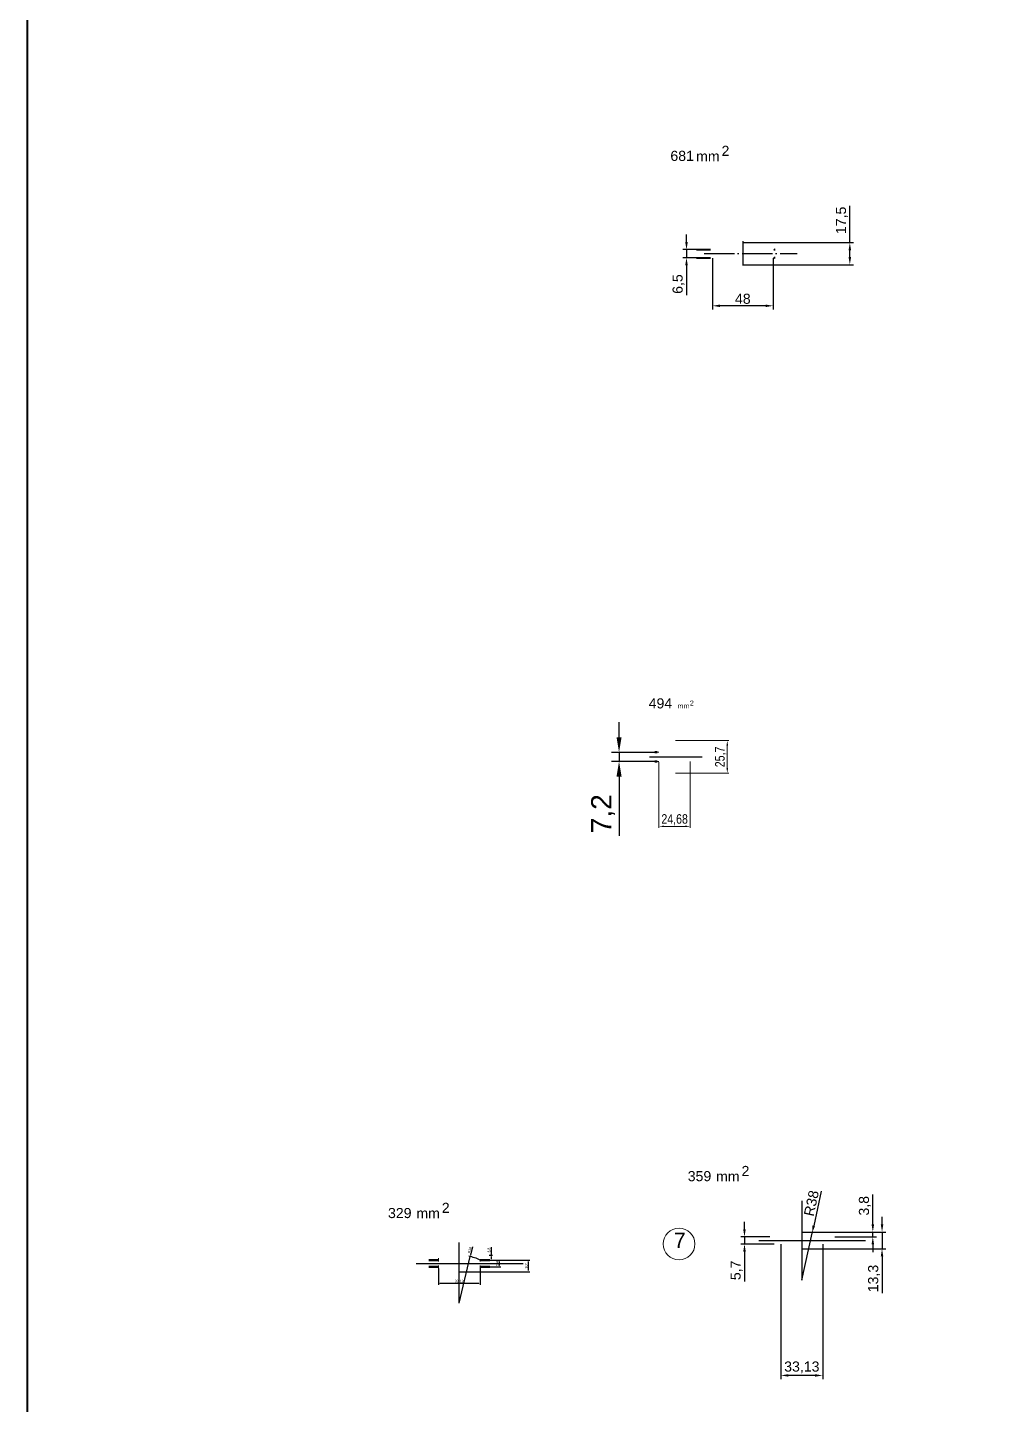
# Model space of a CAD drawing. Header units: millimetres. Extents: x 1526 to 31626, y -4643 to 9189.
# Drawn here: x 4345 to 5100, y 5443 to 6533 of the extents above; entities that cross this region are included whole.
import ezdxf

# ---------------------------------------------------------------- set-up
doc = ezdxf.new("R2010")
doc.units = ezdxf.units.MM
doc.linetypes.add('ACAD_ISO04W100', pattern=[30, 24, -3, 0, -3])
for name, color, linetype, lineweight in [('Quota', 3, 'Continuous', 40), ('контурная', 7, 'Continuous', 50), ('осевые', 1, 'ACAD_ISO04W100', 25), ('размерные', 7, 'Continuous', 25), ('тонкая', 7, 'Continuous', 20), ('тонкий', 7, 'Continuous', 20)]:
    doc.layers.add(name, color=color, linetype=linetype, lineweight=lineweight)
doc.layers.add('осевая', color=4, linetype='Continuous')
doc.styles.add('s1v4', font='arial.ttf', dxfattribs={"height": 4})
doc.styles.add('s2v4', font='arial.ttf', dxfattribs={"height": 8})
doc.styles.add('s3v2.5', font='arial.ttf', dxfattribs={"width": 0.8, "height": 7.5})
doc.styles.get("Standard").update_dxf_attribs({"font": 'arial.ttf'})
doc.dimstyles.new('s1v2', dxfattribs={"dimtxt": 2, "dimasz": 1, "dimexe": 1, "dimexo": 0, "dimgap": 0.5, "dimtad": 1, "dimtxsty": 'Standard', "dimcen": 1, "dimadec": 0, "dimazin": 0, "dimtfac": 1, "dimtix": 1, "dimtmove": 0, "dimatfit": 3, "dimfxl": 1, "dimarcsym": 0})
doc.dimstyles.new('s2v4', dxfattribs={"dimtxt": 8, "dimasz": 6, "dimexe": 3, "dimexo": 0, "dimgap": 1.5, "dimtad": 1, "dimtxsty": 'Standard', "dimcen": 2.5, "dimadec": 0, "dimazin": 0, "dimtfac": 1, "dimtmove": 0, "dimatfit": 3, "dimfxl": 1, "dimarcsym": 0})
doc.dimstyles.new('s2v4$0', dxfattribs={"dimtxt": 8, "dimasz": 6, "dimexe": 3, "dimexo": 0, "dimgap": 1.5, "dimtad": 1, "dimtxsty": 'Standard', "dimcen": 2.5, "dimadec": 0, "dimazin": 0, "dimtfac": 1, "dimtmove": 0, "dimatfit": 3, "dimfxl": 1, "dimarcsym": 0})
doc.dimstyles.new('s3v2.5', dxfattribs={"dimtxt": 7.5, "dimasz": 4, "dimexe": 1.25, "dimexo": 0.625, "dimtad": 1, "dimtxsty": 's3v2.5', "dimcen": 1.5, "dimclrd": 6, "dimclre": 256, "dimclrt": 1, "dimadec": 0, "dimazin": 0, "dimtfac": 1, "dimtmove": 0, "dimatfit": 3, "dimfxl": 1, "dimlwd": -1, "dimlwe": -1, "dimarcsym": 0})
doc.dimstyles.new('s4v4', dxfattribs={"dimtxt": 16, "dimasz": 12, "dimexe": 6, "dimexo": 0, "dimgap": 3, "dimtad": 1, "dimtxsty": 'Standard', "dimcen": 2.5, "dimadec": 0, "dimazin": 0, "dimtfac": 1, "dimtmove": 0, "dimatfit": 3, "dimfxl": 1, "dimarcsym": 0})

# ---------------------------------------------------------------- blocks, each defined once
blk = doc.blocks.new('*D1451')
at = {"layer": 'Defpoints', "color": 0, "transparency": 16777216}
for p in [(4695.4, 5559.7), (4686.8, 5522.7)]:
    blk.add_point(p, dxfattribs=at)
at = {"layer": 'тонкая', "color": 0, "lineweight": -2, "transparency": 16777216}
for p, q in [((4686.8, 5522.7), (4695.4, 5559.7)), ((4697.2, 5567.3), (4695.7, 5560.7))]:
    blk.add_line(p, q, dxfattribs=at)
blk.add_arc((4686.8, 5522.7), 38, 64.1561, 78.4305, dxfattribs=at)
at = {"layer": 'тонкая', "color": 0, "transparency": 16777216}
blk.add_solid([(4695.5, 5560.7), (4695.8, 5560.6), (4695.4, 5559.7)], dxfattribs=at)
at = {"layer": 'тонкая', "color": 0, "transparency": 16777216, "insert": (4695.1, 5564.8), "char_height": 2, "attachment_point": 5, "rotation": 76.9228}
blk.add_mtext('R38', dxfattribs=at)
blk = doc.blocks.new('*D1452')
at = {"layer": 'Defpoints', "color": 0, "transparency": 16777216}
for p in [(4709, 5551.5), (4709.2, 5556.9), (4718.7, 5556.9)]:
    blk.add_point(p, dxfattribs=at)
at = {"layer": 'тонкая', "color": 0, "lineweight": -2, "transparency": 16777216}
for p, q in [((4709, 5551.5), (4719.7, 5551.5)), ((4709.2, 5556.9), (4719.7, 5556.9)), ((4718.7, 5552.5), (4718.7, 5555.9))]:
    blk.add_line(p, q, dxfattribs=at)
at = {"layer": 'тонкая', "color": 0, "transparency": 16777216}
for points in [[(4718.5, 5555.9), (4718.8, 5555.9), (4718.7, 5556.9)], [(4718.5, 5552.5), (4718.8, 5552.5), (4718.7, 5551.5)]]:
    blk.add_solid(points, dxfattribs=at)
at = {"layer": 'тонкая', "color": 0, "transparency": 16777216, "insert": (4717, 5554.2), "char_height": 2, "attachment_point": 5, "rotation": 90}
blk.add_mtext('5,4', dxfattribs=at)
blk = doc.blocks.new('*D1453')
at = {"layer": 'Defpoints', "color": 0, "transparency": 16777216}
for p in [(4703.4, 5556.9), (4741.7, 5556.9), (4686.8, 5547.7)]:
    blk.add_point(p, dxfattribs=at)
at = {"layer": 'тонкая', "color": 0, "lineweight": -2, "transparency": 16777216}
for p, q in [((4703.4, 5556.9), (4742.7, 5556.9)), ((4741.7, 5548.7), (4741.7, 5555.9)), ((4686.8, 5547.7), (4742.7, 5547.7))]:
    blk.add_line(p, q, dxfattribs=at)
at = {"layer": 'тонкая', "color": 0, "transparency": 16777216}
for points in [[(4741.6, 5555.9), (4741.9, 5555.9), (4741.7, 5556.9)], [(4741.6, 5548.7), (4741.9, 5548.7), (4741.7, 5547.7)]]:
    blk.add_solid(points, dxfattribs=at)
at = {"layer": 'тонкая', "color": 0, "transparency": 16777216, "insert": (4740, 5552.3), "char_height": 2, "attachment_point": 5, "rotation": 90}
blk.add_mtext('9,2', dxfattribs=at)
blk = doc.blocks.new('*D1454')
at = {"layer": 'Defpoints', "color": 0, "transparency": 16777216}
for p in [(4710.6, 5560.7), (4712.2, 5560.7), (4711, 5556.9)]:
    blk.add_point(p, dxfattribs=at)
at = {"layer": 'тонкая', "color": 0, "lineweight": -2, "transparency": 16777216}
for p, q in [((4710.6, 5560.7), (4713.2, 5560.7)), ((4712.2, 5560.7), (4712.2, 5567.1)), ((4712.2, 5557.9), (4712.2, 5559.7)), ((4711, 5556.9), (4713.2, 5556.9))]:
    blk.add_line(p, q, dxfattribs=at)
at = {"layer": 'тонкая', "color": 0, "transparency": 16777216}
for points in [[(4712, 5559.7), (4712.4, 5559.7), (4712.2, 5560.7)], [(4712, 5557.9), (4712.4, 5557.9), (4712.2, 5556.9)]]:
    blk.add_solid(points, dxfattribs=at)
at = {"layer": 'тонкая', "color": 0, "transparency": 16777216, "insert": (4710.5, 5564.8), "char_height": 2, "attachment_point": 5, "rotation": 90}
blk.add_mtext('3,8', dxfattribs=at)
blk = doc.blocks.new('*D1450')
at = {"layer": 'Defpoints', "color": 0, "transparency": 16777216}
for p in [(4670.3, 5550.3), (4703.4, 5551.8), (4670.3, 5538.4)]:
    blk.add_point(p, dxfattribs=at)
at = {"layer": 'тонкая', "color": 0, "lineweight": -2, "transparency": 16777216}
for p, q in [((4670.3, 5550.3), (4670.3, 5537.4)), ((4703.4, 5551.8), (4703.4, 5537.4)), ((4702.4, 5538.4), (4671.3, 5538.4))]:
    blk.add_line(p, q, dxfattribs=at)
at = {"layer": 'тонкая', "color": 0, "transparency": 16777216}
for points in [[(4671.3, 5538.5), (4671.3, 5538.2), (4670.3, 5538.4)], [(4702.4, 5538.5), (4702.4, 5538.2), (4703.4, 5538.4)]]:
    blk.add_solid(points, dxfattribs=at)
at = {"layer": 'тонкая', "color": 0, "transparency": 16777216, "insert": (4686.8, 5540.1), "char_height": 2, "attachment_point": 5}
blk.add_mtext('33,13', dxfattribs=at)
blk = doc.blocks.new('*D1477')
at = {"layer": 'Defpoints', "color": 0, "transparency": 16777216}
for p in [(4958, 5579.1), (4984.2, 5575.3), (5014.2, 5579.1)]:
    blk.add_point(p, dxfattribs=at)
at = {"layer": 'тонкий', "color": 0, "lineweight": -2, "transparency": 16777216}
for p, q in [((5014.2, 5585.1), (5014.2, 5608.7)), ((4958, 5579.1), (5017.2, 5579.1)), ((4984.2, 5575.3), (5017.2, 5575.3)), ((5014.2, 5575.3), (5014.2, 5579.1)), ((5014.2, 5569.3), (5014.2, 5563.3))]:
    blk.add_line(p, q, dxfattribs=at)
at = {"layer": 'тонкий', "color": 0, "transparency": 16777216}
for points in [[(5013.2, 5585.1), (5015.2, 5585.1), (5014.2, 5579.1)], [(5013.2, 5569.3), (5015.2, 5569.3), (5014.2, 5575.3)]]:
    blk.add_solid(points, dxfattribs=at)
at = {"layer": 'тонкий', "color": 0, "transparency": 16777216, "insert": (5007.9, 5599.9), "char_height": 8, "attachment_point": 5, "rotation": 90}
blk.add_mtext('3,8', dxfattribs=at)
blk = doc.blocks.new('*D1478')
at = {"layer": 'Defpoints', "color": 0, "transparency": 16777216}
for p in [(4993.4, 5579.1), (4958, 5565.8), (5021.5, 5565.8)]:
    blk.add_point(p, dxfattribs=at)
at = {"layer": 'тонкий', "color": 0, "lineweight": -2, "transparency": 16777216}
for p, q in [((5021.5, 5585.1), (5021.5, 5591.1)), ((4993.4, 5579.1), (5024.5, 5579.1)), ((5021.5, 5579.1), (5021.5, 5565.8)), ((4958, 5565.8), (5024.5, 5565.8)), ((5021.5, 5559.8), (5021.5, 5530.8))]:
    blk.add_line(p, q, dxfattribs=at)
at = {"layer": 'тонкий', "color": 0, "transparency": 16777216}
for points in [[(5020.5, 5585.1), (5022.5, 5585.1), (5021.5, 5579.1)], [(5020.5, 5559.8), (5022.5, 5559.8), (5021.5, 5565.8)]]:
    blk.add_solid(points, dxfattribs=at)
at = {"layer": 'тонкий', "color": 0, "transparency": 16777216, "insert": (5015.2, 5542.3), "char_height": 8, "attachment_point": 5, "rotation": 90}
blk.add_mtext('13,3', dxfattribs=at)
blk = doc.blocks.new('*D1479')
at = {"layer": 'Defpoints', "color": 0, "transparency": 16777216}
for p in [(4966.1, 5578.2), (4958, 5541.1)]:
    blk.add_point(p, dxfattribs=at)
at = {"layer": 'тонкий', "color": 0, "lineweight": -2, "transparency": 16777216}
for p, q in [((4973.4, 5611.5), (4967.4, 5584.1)), ((4958, 5541.1), (4966.1, 5578.2))]:
    blk.add_line(p, q, dxfattribs=at)
at = {"layer": 'тонкий', "color": 0, "transparency": 16777216}
blk.add_solid([(4966.4, 5584.3), (4968.4, 5583.8), (4966.1, 5578.2)], dxfattribs=at)
at = {"layer": 'тонкий', "color": 0, "transparency": 16777216, "insert": (4965.6, 5601.9), "char_height": 8, "attachment_point": 5, "rotation": 77.6507}
blk.add_mtext('R38', dxfattribs=at)
blk = doc.blocks.new('*D1476')
at = {"layer": 'Defpoints', "color": 0, "transparency": 16777216}
for p in [(4912.6, 5569.6), (4932.6, 5575.3), (4936.1, 5569.6)]:
    blk.add_point(p, dxfattribs=at)
at = {"layer": 'тонкий', "color": 0, "lineweight": -2, "transparency": 16777216}
for p, q in [((4912.6, 5581.3), (4912.6, 5587.3)), ((4932.6, 5575.3), (4909.6, 5575.3)), ((4936.1, 5569.6), (4909.6, 5569.6)), ((4912.6, 5575.3), (4912.6, 5569.6)), ((4912.6, 5563.6), (4912.6, 5540))]:
    blk.add_line(p, q, dxfattribs=at)
at = {"layer": 'тонкий', "color": 0, "transparency": 16777216}
for points in [[(4911.6, 5581.3), (4913.6, 5581.3), (4912.6, 5575.3)], [(4911.6, 5563.6), (4913.6, 5563.6), (4912.6, 5569.6)]]:
    blk.add_solid(points, dxfattribs=at)
at = {"layer": 'тонкий', "color": 0, "transparency": 16777216, "insert": (4906.3, 5548.8), "char_height": 8, "attachment_point": 5, "rotation": 90}
blk.add_mtext('5,7', dxfattribs=at)
blk = doc.blocks.new('*D1480')
at = {"layer": 'Defpoints', "color": 0, "transparency": 16777216}
for p in [(4941.4, 5569.6), (4974.5, 5569.6), (4941.4, 5465.6)]:
    blk.add_point(p, dxfattribs=at)
at = {"layer": 'тонкий', "color": 0, "lineweight": -2, "transparency": 16777216}
for p, q in [((4941.4, 5569.6), (4941.4, 5462.6)), ((4974.5, 5569.6), (4974.5, 5462.6)), ((4968.5, 5465.6), (4947.4, 5465.6))]:
    blk.add_line(p, q, dxfattribs=at)
at = {"layer": 'тонкий', "color": 0, "transparency": 16777216}
for points in [[(4947.4, 5466.6), (4947.4, 5464.6), (4941.4, 5465.6)], [(4968.5, 5466.6), (4968.5, 5464.6), (4974.5, 5465.6)]]:
    blk.add_solid(points, dxfattribs=at)
at = {"layer": 'тонкий', "color": 0, "transparency": 16777216, "insert": (4958, 5471.9), "char_height": 8, "attachment_point": 5}
blk.add_mtext('33,13', dxfattribs=at)
blk = doc.blocks.new('*D1482')
at = {"layer": 'Defpoints', "color": 0, "transparency": 16777216}
for p in [(4844.9, 5951.6), (4869.6, 5952.1), (4844.9, 5900.2)]:
    blk.add_point(p, dxfattribs=at)
at = {"layer": 'тонкая', "transparency": 16777216}
for p, q in [((4844.9, 5951), (4844.9, 5899)), ((4869.6, 5951.5), (4869.6, 5899))]:
    blk.add_line(p, q, dxfattribs=at)
at = {"layer": 'тонкая', "color": 6, "transparency": 16777216}
blk.add_line((4865.6, 5900.2), (4848.9, 5900.2), dxfattribs=at)
for points in [[(4848.9, 5900.9), (4848.9, 5899.6), (4844.9, 5900.2)], [(4865.6, 5900.9), (4865.6, 5899.6), (4869.6, 5900.2)]]:
    blk.add_solid(points, dxfattribs=at)
at = {"layer": 'тонкая', "color": 1, "transparency": 16777216, "insert": (4857.3, 5905.4), "char_height": 7.5, "attachment_point": 5, "style": 's3v2.5'}
blk.add_mtext('24,68', dxfattribs=at)
blk = doc.blocks.new('*D1481')
at = {"layer": 'Defpoints', "color": 0, "transparency": 16777216}
for p in [(4857.3, 5968.1), (4899, 5968.1), (4857.3, 5942.4)]:
    blk.add_point(p, dxfattribs=at)
at = {"layer": 'тонкая', "transparency": 16777216}
for p, q in [((4857.9, 5968.1), (4900.2, 5968.1)), ((4857.9, 5942.4), (4900.2, 5942.4))]:
    blk.add_line(p, q, dxfattribs=at)
at = {"layer": 'тонкая', "color": 6, "transparency": 16777216}
blk.add_line((4899, 5946.4), (4899, 5964.1), dxfattribs=at)
for points in [[(4898.3, 5964.1), (4899.6, 5964.1), (4899, 5968.1)], [(4898.3, 5946.4), (4899.6, 5946.4), (4899, 5942.4)]]:
    blk.add_solid(points, dxfattribs=at)
at = {"layer": 'тонкая', "color": 1, "transparency": 16777216, "insert": (4893.8, 5955.2), "char_height": 7.5, "attachment_point": 5, "rotation": 90, "style": 's3v2.5'}
blk.add_mtext('25,7', dxfattribs=at)
blk = doc.blocks.new('*D1483')
at = {"layer": 'Defpoints', "color": 0, "transparency": 16777216}
for p in [(4813.3, 5951.6), (4841.5, 5958.8), (4841.5, 5951.6)]:
    blk.add_point(p, dxfattribs=at)
at = {"layer": 'размерные', "color": 0, "lineweight": -2, "transparency": 16777216}
for p, q in [((4813.3, 5970.8), (4813.3, 5982.8)), ((4841.5, 5958.8), (4807.3, 5958.8)), ((4841.5, 5951.6), (4807.3, 5951.6)), ((4813.3, 5958.8), (4813.3, 5951.6)), ((4813.3, 5939.6), (4813.3, 5892.8))]:
    blk.add_line(p, q, dxfattribs=at)
at = {"layer": 'размерные', "color": 0, "transparency": 16777216}
for points in [[(4811.3, 5970.8), (4815.3, 5970.8), (4813.3, 5958.8)], [(4811.3, 5939.6), (4815.3, 5939.6), (4813.3, 5951.6)]]:
    blk.add_solid(points, dxfattribs=at)
at = {"layer": 'размерные', "color": 0, "transparency": 16777216, "insert": (4800.7, 5910.2), "char_height": 16, "attachment_point": 5, "rotation": 90}
blk.add_mtext('7,2', dxfattribs=at)
blk = doc.blocks.new('*D1484')
at = {"layer": 'Defpoints', "color": 0, "transparency": 16777216}
for p in [(4874.5, 6356.8), (4866.7, 6350.3), (4874.5, 6350.3)]:
    blk.add_point(p, dxfattribs=at)
at = {"layer": 'тонкий', "color": 0, "lineweight": -2, "transparency": 16777216}
for p, q in [((4866.7, 6362.8), (4866.7, 6368.8)), ((4874.5, 6356.8), (4863.7, 6356.8)), ((4866.7, 6356.8), (4866.7, 6350.3)), ((4874.5, 6350.3), (4863.7, 6350.3)), ((4866.7, 6344.3), (4866.7, 6320.6))]:
    blk.add_line(p, q, dxfattribs=at)
at = {"layer": 'тонкий', "color": 0, "transparency": 16777216}
for points in [[(4865.7, 6362.8), (4867.7, 6362.8), (4866.7, 6356.8)], [(4865.7, 6344.3), (4867.7, 6344.3), (4866.7, 6350.3)]]:
    blk.add_solid(points, dxfattribs=at)
at = {"layer": 'тонкий', "color": 0, "transparency": 16777216, "insert": (4860.4, 6329.5), "char_height": 8, "attachment_point": 5, "rotation": 90}
blk.add_mtext('6,5', dxfattribs=at)
blk = doc.blocks.new('*D1485')
at = {"layer": 'Defpoints', "color": 0, "transparency": 16777216}
for p in [(4912, 6362.3), (4996, 6362.3), (4911.3, 6344.8)]:
    blk.add_point(p, dxfattribs=at)
at = {"layer": 'тонкий', "color": 0, "lineweight": -2, "transparency": 16777216}
for p, q in [((4996, 6362.3), (4996, 6391.4)), ((4912, 6362.3), (4999, 6362.3)), ((4996, 6350.8), (4996, 6356.3)), ((4911.3, 6344.8), (4999, 6344.8))]:
    blk.add_line(p, q, dxfattribs=at)
at = {"layer": 'тонкий', "color": 0, "transparency": 16777216}
for points in [[(4995, 6356.3), (4997, 6356.3), (4996, 6362.3)], [(4995, 6350.8), (4997, 6350.8), (4996, 6344.8)]]:
    blk.add_solid(points, dxfattribs=at)
at = {"layer": 'тонкий', "color": 0, "transparency": 16777216, "insert": (4989.7, 6379.9), "char_height": 8, "attachment_point": 5, "rotation": 90}
blk.add_mtext('17,5', dxfattribs=at)
blk = doc.blocks.new('*D1486')
at = {"layer": 'Defpoints', "color": 0, "transparency": 16777216}
for p in [(4887.3, 6349.9), (4935.3, 6349.9), (4887.3, 6312.3)]:
    blk.add_point(p, dxfattribs=at)
at = {"layer": 'тонкий', "color": 0, "lineweight": -2, "transparency": 16777216}
for p, q in [((4887.3, 6349.9), (4887.3, 6309.3)), ((4935.3, 6349.9), (4935.3, 6309.3)), ((4929.3, 6312.3), (4893.3, 6312.3))]:
    blk.add_line(p, q, dxfattribs=at)
at = {"layer": 'тонкий', "color": 0, "transparency": 16777216}
for points in [[(4893.3, 6313.3), (4893.3, 6311.3), (4887.3, 6312.3)], [(4929.3, 6313.3), (4929.3, 6311.3), (4935.3, 6312.3)]]:
    blk.add_solid(points, dxfattribs=at)
at = {"layer": 'тонкий', "color": 0, "transparency": 16777216, "insert": (4911.3, 6317.8), "char_height": 8, "attachment_point": 5}
blk.add_mtext('48', dxfattribs=at)

msp = doc.modelspace()

# ---------------------------------------------------------------- linework, layer by layer
at = {"lineweight": 40}
for p, q in [((4874.54512, 6356.81689), (4885.68157, 6356.81689)), ((4874.54512, 6350.31689), (4885.68157, 6350.31689))]:
    msp.add_line(p, q, dxfattribs=at)
for centre, start, end in [((4936.98537, 6359.81689), 245.79697182, 270), ((4936.98537, 6347.31689), 90, 114.20302818)]:
    msp.add_arc(centre, 3, start, end, dxfattribs=at)
at = {"layer": 'Quota'}
msp.add_lwpolyline([(4977.71994, 8296.67596), (7374.22964, 8296.67596), (7374.22964, 3030.00211), (4345.01887, 3030.00211), (4345.01887, 8296.67596), (4977.71994, 8296.67596)], dxfattribs=at)
at = {"layer": 'контурная'}
for p, q in [((4843.36113, 5958.83519), (4841.54621, 5958.83519)), ((4843.36113, 5951.63519), (4841.54621, 5951.63519)), ((4670.26553, 5556.89105), (4662.70248, 5556.89105)), ((4670.26553, 5551.49503), (4662.70248, 5551.49503)), ((4703.39553, 5556.89105), (4710.95859, 5556.89105)), ((4703.39553, 5551.49503), (4710.95859, 5551.49503))]:
    msp.add_line(p, q, dxfattribs=at)
for centre, start, end in [((4686.83053, 5522.69304), 115.84391638, 115.8488161), ((4686.83053, 5585.69304), 244.1511839, 244.15608362), ((4686.83053, 5522.69304), 64.14325314, 64.15608362), ((4686.83053, 5585.69304), 295.84391638, 295.85674686)]:
    msp.add_arc(centre, 38, start, end, dxfattribs=at)
at = {"layer": 'осевая'}
for p, q in [((4837.37034, 5955.23519), (4879.02841, 5955.23519)), ((4957.96827, 5603.77741), (4957.96827, 5541.07741)), ((4686.83053, 5522.84304), (4686.83053, 5570.70784)), ((4923.93199, 5572.42741), (5008.44615, 5572.42741)), ((4652.79426, 5554.19304), (4737.30841, 5554.19304))]:
    msp.add_line(p, q, dxfattribs=at)
at = {"layer": 'осевые'}
for p, q in [((4911.33347, 6363.46694), (4911.33347, 6344.16689)), ((4880.64439, 6353.56689), (4954.27647, 6353.56689))]:
    msp.add_line(p, q, dxfattribs=at)
at = {"layer": 'тонкая'}
for p, q in [((4843.36113, 5958.83519), (4844.92091, 5958.83519)), ((4843.36113, 5951.63519), (4844.92091, 5951.63519)), ((4670.26553, 5555.72596), (4670.26553, 5558.43316)), ((4670.26553, 5552.66013), (4670.26553, 5549.95293)), ((4703.39553, 5555.72596), (4703.39553, 5556.89247)), ((4703.39553, 5552.66013), (4703.39553, 5551.49362))]:
    msp.add_line(p, q, dxfattribs=at)
msp.add_circle((4860.82724, 5569.66462), 12.53226, dxfattribs=at)

# ---------------------------------------------------------------- texts
for s, height, style, p in [('681', 8, 's1v4', (4853.94071, 6426.98495)), ('mm', 8, 's1v4', (4874.30941, 6426.64344)), ('2', 8, 's1v4', (4894.44934, 6430.93253)), ('494', 8, 's2v4', (4836.7306, 5993.58871)), ('mm', 4, 's1v4', (4859.58925, 5993.54072)), ('2', 4, 's1v4', (4869.35618, 5995.79556)), ('359', 8, 's1v4', (4867.66005, 5619.35608)), ('mm', 8, 's1v4', (4890.11487, 5619.15488)), ('2', 8, 's1v4', (4910.25481, 5623.44397)), ('2', 8, 's1v4', (4672.9773, 5594.24069)), ('329', 8, 's1v4', (4630.38254, 5590.1528)), ('mm', 8, 's1v4', (4652.83736, 5589.9516))]:
    msp.add_text(s, height=height, dxfattribs=dict(at, style=style)).set_placement(p)
at = {"layer": 'тонкий', "style": 's1v4'}
msp.add_text('7', height=12, dxfattribs=at).set_placement((4856.6642, 5566.51419))

# ---------------------------------------------------------------- dimensions: what is measured, and where the dimension line sits
at = {"layer": 'размерные'}
dim = msp.add_linear_dim(base=(4813.28472, 5951.63519), p1=(4841.54621, 5958.83519), p2=(4841.54621, 5951.63519), angle=90, dimstyle='s4v4', dxfattribs=at)
dim.commit()
dim.dimension.update_dxf_attribs({"geometry": '*D1483', "text_midpoint": (4800.66944, 5910.21772)})
at = {"layer": 'тонкая'}
for base, p1, p2, dimstyle, picture, middle in [((4898.95868, 5968.08519), (4857.26091, 5942.38519), (4857.26091, 5968.08519), 's3v2.5', '*D1481', (4893.82651, 5955.23519)), ((4741.72769, 5556.89062), (4686.83316, 5547.69304), (4703.39936, 5556.89062), 's1v2', '*D1453', (4740.02578, 5552.29183)), ((4718.6618, 5556.89105), (4708.97525, 5551.49503), (4709.1539, 5556.89105), 's1v2', '*D1452', (4716.96399, 5554.19304))]:
    dim = msp.add_linear_dim(base=base, p1=p1, p2=p2, angle=90, dimstyle=dimstyle, dxfattribs=at)
    dim.commit()
    dim.dimension.update_dxf_attribs({"geometry": picture, "text_midpoint": middle})
for base, p1, p2, dimstyle, picture, middle in [((4844.92091, 5900.22945), (4869.60091, 5952.12526), (4844.92091, 5951.63519), 's3v2.5', '*D1482', (4857.26091, 5905.36162)), ((4670.26553, 5538.35817), (4703.39553, 5551.79362), (4670.26553, 5550.25293), 's1v2', '*D1450', (4686.83053, 5540.06008))]:
    dim = msp.add_linear_dim(base=base, p1=p1, p2=p2, dimstyle=dimstyle, dxfattribs=at)
    dim.commit()
    dim.dimension.update_dxf_attribs({"geometry": picture, "text_midpoint": middle})
dim = msp.add_radius_dim(center=(4686.83053, 5522.69304), mpoint=(4695.42858, 5559.70755), dimstyle='s1v2', dxfattribs=at)
dim.commit()
dim.dimension.update_dxf_attribs({"geometry": '*D1451', "text_midpoint": (4695.053, 5564.81657)})
dim = msp.add_linear_dim(base=(4712.18434, 5560.69304), p1=(4710.95859, 5556.89105), p2=(4710.62158, 5560.69304), angle=90, dimstyle='s1v2', dxfattribs=at)
dim.commit()
dim.dimension.update_dxf_attribs({"geometry": '*D1454', "text_midpoint": (4712.18434, 5564.79741), "dimtype": 160})
at = {"layer": 'тонкий'}
for base, p1, p2, picture, middle in [((4996.01484, 6362.31243), (4911.33347, 6344.81689), (4912.03362, 6362.31243), '*D1485', (4996.01484, 6379.85609)), ((5014.21151, 5579.07741), (4984.20269, 5575.27741), (4957.96827, 5579.07741), '*D1477', (5014.21151, 5599.86527)), ((5021.53944, 5565.77741), (4993.35113, 5579.07741), (4957.96827, 5565.77741), '*D1478', (5021.53944, 5542.26377))]:
    dim = msp.add_linear_dim(base=base, p1=p1, p2=p2, angle=90, dimstyle='s2v4', dxfattribs=at)
    dim.commit()
    dim.dimension.update_dxf_attribs({"geometry": picture, "text_midpoint": middle, "dimtype": 160})
for base, p1, p2, dimstyle, picture, middle in [((4866.73561, 6350.31689), (4874.54512, 6356.81689), (4874.54512, 6350.31689), 's2v4', '*D1484', (4860.42797, 6329.48265)), ((4912.62209, 5569.57741), (4932.61107, 5575.27741), (4936.06301, 5569.57741), 's2v4$0', '*D1476', (4906.33082, 5548.79501))]:
    dim = msp.add_linear_dim(base=base, p1=p1, p2=p2, angle=90, dimstyle=dimstyle, dxfattribs=at)
    dim.commit()
    dim.dimension.update_dxf_attribs({"geometry": picture, "text_midpoint": middle})
for base, p1, p2, picture, middle in [((4887.33347, 6312.25352), (4935.33347, 6349.86547), (4887.33347, 6349.86547), '*D1486', (4911.33347, 6317.83811)), ((4941.40446, 5465.62339), (4974.53209, 5569.57741), (4941.40446, 5569.57741), '*D1480', (4957.96827, 5471.93103))]:
    dim = msp.add_linear_dim(base=base, p1=p1, p2=p2, dimstyle='s2v4$0', dxfattribs=at)
    dim.commit()
    dim.dimension.update_dxf_attribs({"geometry": picture, "text_midpoint": middle})
dim = msp.add_radius_dim(center=(4957.96827, 5541.07741), mpoint=(4966.09537, 5578.19817), dimstyle='s2v4', dxfattribs=at)
dim.commit()
dim.dimension.update_dxf_attribs({"geometry": '*D1479', "text_midpoint": (4965.57052, 5601.92559)})

doc.saveas('drawing.dxf')
